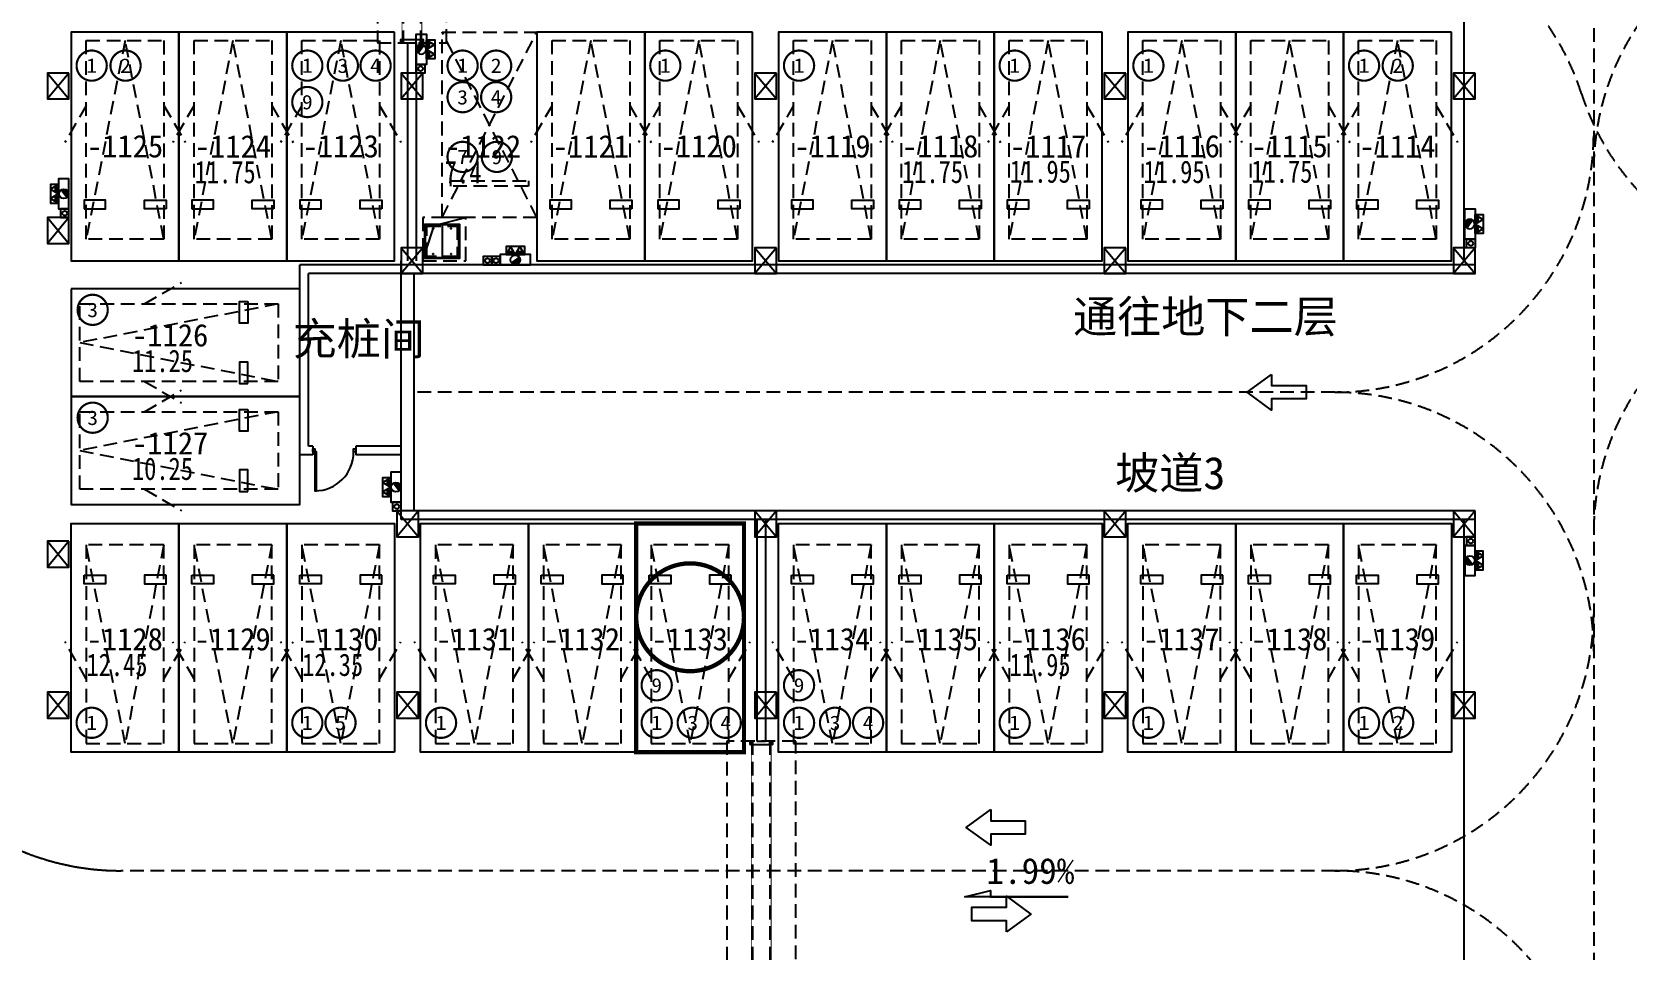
# Model space of a CAD drawing. Header units: millimetres. Extents: x 693907 to 1906102, y -24098 to 332602.
# Drawn here: x 835807 to 872791, y 257470 to 278753 of the extents above; entities that cross this region are included whole.
import ezdxf
from ezdxf.enums import TextEntityAlignment as Align

# ---------------------------------------------------------------- set-up
doc = ezdxf.new("R2010")
doc.units = ezdxf.units.MM
doc.header["$LTSCALE"] = 100
for name, pattern in [('A6-DK-B1F$0$$0$HIDDEN2', [4.7625, 3.175, -1.5875]), ('A6-DK-B1F$0$HIDDEN2', [4.7625, 3.175, -1.5875]), ('A6-DK-B1F$0$X-DK-BF1$0$X-DK-BF1$0$DK-WALL-B1F$0$HIDDEN2', [4.7625, 3.175, -1.5875]), ('A6-DK-JSJ-B1F$0$HIDDEN2', [4.7625, 3.175, -1.5875])]:
    doc.linetypes.add(name, pattern=pattern)
doc.layers.get('Defpoints').update_dxf_attribs({"color": 189})
for name, color, linetype in [('A-ROOM-IDEN', 31, 'Continuous'), ('A6-DK-B1F$0$$0$A-PRKG', 175, 'A6-DK-B1F$0$$0$HIDDEN2'), ('A6-DK-B1F$0$A-CONC', 30, 'Continuous'), ('A6-DK-B1F$0$A-DOOR', 190, 'Continuous'), ('A6-DK-B1F$0$A-PRKG', 175, 'A6-DK-B1F$0$HIDDEN2'), ('A6-DK-B1F$0$A-PRKG-SIGN', 252, 'Continuous'), ('A6-DK-B1F$0$A-TRACK', 77, 'A6-DK-B1F$0$HIDDEN2'), ('A6-DK-B1F$0$A-WALL', 2, 'Continuous'), ('A6-DK-B1F$0$X-DK-BF1$0$X-DK-BF1$0$DK-WALL-B1F$0$A-DOOR', 190, 'Continuous'), ('A6-DK-BG-B1F$0$A-DRAIN', 152, 'Continuous'), ('A6-DK-BG-B1F$0$A-STAIR', 142, 'Continuous'), ('A6-DK-JSJ-B1F$0$A-DRAIN', 152, 'Continuous'), ('A6-DK-JSJ-B1F$0$A-HOLE-FLOR', 242, 'Continuous'), ('A6-DK-JSJ-B1F$0$A-LOWER', 131, 'A6-DK-JSJ-B1F$0$HIDDEN2'), ('A6-DK-JSJ-B1F$0$X23-BF$0$A-HATCH', 251, 'Continuous'), ('A6-W-B1$0$S-WALL-S', 4, 'Continuous'), ('a_parking_number', 120, 'Continuous'), ('a_parking_price', 211, 'Continuous'), ('TP-DK-1(xhs)$0$P-J-DIM-L', 70, 'Continuous'), ('TP-DK-1(xhs)$0$P-X-L', 240, 'Continuous'), ('TP-DK-1(xhs)$0$P-X-M', 2, 'Continuous'), ('TP-DK-1(xhs)$0$P-X-X', 1, 'Continuous'), ('xref(dwg引用图层)', 7, 'Continuous'), ('留孔', 1, 'Continuous')]:
    doc.layers.add(name, color=color, linetype=linetype)
doc.layers.add('A6-W-B1$0$S-EDIT', color=241, linetype='Continuous', plot=False)
doc.layers.add('LVTRY', color=6, linetype='Continuous', lineweight=18)
doc.layers.add('PUB_TEXT', color=7, linetype='Continuous', lineweight=15)
doc.styles.add('-黑体', font='simhei.ttf')
doc.styles.add('A6-DK-BG-B1F$0$华文细黑', font='STXIHEI.TTF')
doc.styles.add('华文细黑', font='STXIHEI.TTF')
doc.styles.add('黑体', font='simhei.ttf', dxfattribs={"width": 0.8})

# ---------------------------------------------------------------- blocks, each defined once
blk = doc.blocks.new('*U419')
at = {"layer": 'A6-DK-JSJ-B1F$0$A-DRAIN'}
blk.add_lwpolyline([(50, 50), (50, 850), (850, 850), (850, 50)], close=True, dxfattribs=at)
at = {"layer": 'A6-DK-JSJ-B1F$0$A-HOLE-FLOR'}
blk.add_lwpolyline([(0, 0), (270, 817), (1000, 1000)], dxfattribs=at)
for points in [[(65, 835), (450, 835), (450, 65), (65, 65)], [(835, 835), (450, 835), (450, 65), (835, 65)]]:
    blk.add_lwpolyline(points, close=True, dxfattribs=at)
at = {"layer": 'A6-DK-JSJ-B1F$0$A-LOWER'}
for points in [[(0, 1000), (0, 0), (1000, 0), (1000, 1000), (0, 1000)], [(100, 100), (100, 800), (800, 800), (800, 100), (100, 100)]]:
    blk.add_lwpolyline(points, dxfattribs=at)
at = {"layer": 'A6-DK-JSJ-B1F$0$X23-BF$0$A-HATCH'}
blk.add_lwpolyline([(65, 65), (65, 835), (835, 835), (835, 65)], close=True, dxfattribs=at)
for centre in [(242, 745), (657, 745), (242, 155), (657, 155)]:
    blk.add_circle(centre, 8, dxfattribs=at)
blk = doc.blocks.new('A6-DK-JSJ-B1F')
at = {"layer": 'A6-DK-JSJ-B1F$0$A-LOWER'}
blk.add_blockref('*U419', (102650, 273450), dxfattribs=at)
blk = doc.blocks.new('TP-DK-1(xhs)$0$PG01.1')
at = {"color": 1}
for p, q in [((108, 187), (0, 0)), ((80, 72), (66, 58)), ((89, 72), (66, 48)), ((99, 72), (66, 39)), ((109, 72), (66, 29)), ((118, 72), (66, 20)), ((128, 72), (66, 10)), ((138, 72), (66, 0)), ((147, 72), (76, 0)), ((150, 65), (85, 0)), ((150, 56), (94, 0)), ((150, 46), (104, 0)), ((216, 0), (108, 187)), ((150, 36), (114, 0)), ((150, 27), (123, 0)), ((150, 17), (133, 0)), ((150, 8), (142, 0)), ((324, 187), (216, 0)), ((296, 72), (282, 58)), ((305, 72), (282, 48)), ((315, 72), (282, 39)), ((325, 72), (282, 29)), ((334, 72), (282, 20)), ((344, 72), (282, 10)), ((354, 72), (282, 0)), ((363, 72), (292, 0)), ((366, 65), (301, 0)), ((366, 56), (310, 0)), ((366, 46), (320, 0)), ((432, 0), (324, 187)), ((366, 36), (330, 0)), ((366, 27), (339, 0)), ((366, 17), (349, 0)), ((366, 8), (358, 0))]:
    blk.add_line(p, q, dxfattribs=at)
at = {"color": 2}
for p, q in [((0, 0), (216, 0)), ((216, 0), (432, 0))]:
    blk.add_line(p, q, dxfattribs=at)
at = {"color": 1}
for points in [[(0, 0), (436, 0), (436, 190), (0, 190)], [(66, 72), (150, 72), (150, 0), (66, 0)], [(282, 72), (366, 72), (366, 0), (282, 0)]]:
    blk.add_lwpolyline(points, close=True, dxfattribs=at)
blk = doc.blocks.new('TP-DK-1(xhs)$0$PG02.4')
blk.add_hatch(color=1).paths.add_polyline_path([(265, 48, 0.699012), (461, 120, 0.141488), (444, 179)])
at = {"color": 1}
blk.add_line((265, 48), (444, 179), dxfattribs=at)
blk.add_lwpolyline([(0, 0), (700, 0), (700, 240), (0, 240)], close=True, dxfattribs=at)
blk.add_circle((350, 120), 111, dxfattribs=at)
blk = doc.blocks.new('TP-DK-1(xhs)')
at = {"layer": 'TP-DK-1(xhs)$0$P-J-DIM-L', "color": 8, "true_color": 0x808080}
for points in [[(102500, 278000), (102700, 278000), (102700, 277800), (102500, 277800)], [(126850, 273950), (127050, 273950), (127050, 273750), (126850, 273750)], [(104250, 273350), (104250, 273550), (104050, 273550), (104050, 273350)], [(104450, 273350), (104450, 273550), (104250, 273550), (104250, 273350)], [(102150, 267850), (101950, 267850), (101950, 267650), (102150, 267650)], [(126850, 266850), (127050, 266850), (127050, 267050), (126850, 267050)]]:
    blk.add_lwpolyline(points, close=True, dxfattribs=at)
at = {"layer": 'TP-DK-1(xhs)$0$P-J-DIM-L', "color": 8, "true_color": 0x808080, "elevation": 0}
blk.add_lwpolyline([(94450, 274650), (94250, 274650), (94250, 274450), (94450, 274450)], close=True, dxfattribs=at)
at = {"layer": 'TP-DK-1(xhs)$0$P-X-L'}
for centre in [(102600, 277900), (94350, 274550, 0), (126950, 273850), (104150, 273450), (104350, 273450), (102050, 267750), (126950, 266950)]:
    blk.add_circle(centre, 55, dxfattribs=at)
at = {"layer": 'TP-DK-1(xhs)$0$P-X-M', "extrusion": (0, 0, -1), "zscale": -1, "rotation": 90}
for p in [(-102740, 278132), (-127050, 274082)]:
    blk.add_blockref('TP-DK-1(xhs)$0$PG01.1', p, dxfattribs=at)
at = {"layer": 'TP-DK-1(xhs)$0$P-X-M', "extrusion": (0, 0, -1), "xscale": -1, "zscale": -1}
for p, rotation in [((-94210, 274782, 0), 270), ((-101910, 267982), 270), ((-127050, 266718), 90)]:
    blk.add_blockref('TP-DK-1(xhs)$0$PG01.1', p, dxfattribs=dict(at, rotation=rotation))
blk.add_blockref('TP-DK-1(xhs)$0$PG01.1', (-104582, 273590), dxfattribs=at)
at = {"layer": 'TP-DK-1(xhs)$0$P-X-X', "xscale": -1, "rotation": 270}
for p in [(102500, 278000), (126810, 273950)]:
    blk.add_blockref('TP-DK-1(xhs)$0$PG02.4', p, dxfattribs=at)
at = {"layer": 'TP-DK-1(xhs)$0$P-X-X'}
for p, rotation in [((94450, 274650, 0), 90), ((102150, 267850), 90), ((126810, 266850), 270)]:
    blk.add_blockref('TP-DK-1(xhs)$0$PG02.4', p, dxfattribs=dict(at, rotation=rotation))
blk.add_blockref('TP-DK-1(xhs)$0$PG02.4', (104450, 273350), dxfattribs=at)
blk = doc.blocks.new('A6-W-B1$0$Z-2')
at = {"layer": 'A6-W-B1$0$S-EDIT'}
for p, q in [((72869, 44139), (73369, 43539)), ((73369, 44139), (72869, 43539))]:
    blk.add_line(p, q, dxfattribs=at)
at = {"layer": 'A6-W-B1$0$S-WALL-S', "color": 0, "linetype": 'ByBlock', "lineweight": -2}
blk.add_lwpolyline([(73369, 44139), (72869, 44139), (72869, 43539), (73369, 43539), (73369, 44139)], dxfattribs=at)
blk = doc.blocks.new('A6-W-B1', base_point=(85957, 40190))
at = {"layer": 'A6-W-B1$0$S-WALL-S'}
for p in [(107038, 273850, 0), (115238, 273850), (123438, 273850), (131538, 273850), (139638, 273850), (107038, 270500, 0), (115238, 269800), (123438, 269800), (131538, 269800), (139638, 269800), (115138, 263700), (123438, 263700), (131538, 263700), (139638, 263700), (107038, 263000), (107038, 259500, 0), (115138, 259500), (123438, 259500), (131538, 259500), (139638, 259500)]:
    blk.add_blockref('A6-W-B1$0$Z-2', p, dxfattribs=at)
blk = doc.blocks.new('A6-DK-BG-B1F$0$A-DRAIN-INDEX')
blk.add_lwpolyline([(300, 0), (0, 0), (-300, 0), (-500, 0), (-300, 50), (-300, 0)], close=True)
at = {"style": 'A6-DK-BG-B1F$0$华文细黑'}
blk.add_attdef('坡度', text='', height=250, dxfattribs=at).set_placement((0, 100), align=Align.CENTER)
blk = doc.blocks.new('A6-DK-BG-B1F')
at = {"layer": 'A6-DK-BG-B1F$0$A-STAIR'}
for p, q in [((126800, 273450), (126800, 293700)), ((126800, 249700), (126800, 267450))]:
    blk.add_line(p, q, dxfattribs=at)
at = {"layer": 'A6-DK-BG-B1F$0$A-DRAIN'}
ref = blk.add_blockref('A6-DK-BG-B1F$0$A-DRAIN-INDEX', (116716, 258705), dxfattribs=dict(at, xscale=3, yscale=3, zscale=3))
ref.add_attrib('坡度', '1.99%', dxfattribs={"layer": '0', "height": 600, "style": 'A6-DK-BG-B1F$0$华文细黑'}).set_placement((116740, 259005), align=Align.CENTER)
blk = doc.blocks.new('A6-DK-B1F$0$A$C48A675EB')
at = {"layer": 'A6-DK-B1F$0$A-TRACK', "linetype": 'ByBlock'}
blk.add_lwpolyline([(1047, -516), (1047, -195), (50, -195), (50, 195), (1047, 195), (1047, 517), (1759, 0)], close=True, dxfattribs=at)
blk = doc.blocks.new('A6-DK-B1F$0$gsethsergtyf')
at = {"layer": 'A6-DK-B1F$0$A-TRACK'}
for p, q in [((129800, 291700), (129800, 252950)), ((123800, 270400), (102450, 270400)), ((123805, 259310), (95650, 259310))]:
    blk.add_line(p, q, dxfattribs=at)
for centre, start, end in [((95650, 275500), 90, 180), ((123800, 275500), 17.708, 90), ((135800, 275550), 90, 180), ((135231, 279150), 197.708, 270), ((123800, 276400), 270, 0), ((135800, 267150), 90, 180), ((123800, 264400), 0, 90), ((95650, 265310), 180, 270), ((123800, 265310), 270, 0), ((95650, 265310), 210.0551, 270), ((123805, 253310), 358.2809, 90)]:
    blk.add_arc(centre, 6000, start, end, dxfattribs=at)
at = {"layer": 'A6-DK-B1F$0$A-TRACK', "linetype": 'ByBlock', "xscale": 0.8, "yscale": 0.8, "zscale": 0.8, "rotation": 180}
for p in [(123170, 270400), (116658, 260314, 0)]:
    blk.add_blockref('A6-DK-B1F$0$A$C48A675EB', p, dxfattribs=at)
at = {"layer": 'A6-DK-B1F$0$A-TRACK', "linetype": 'ByBlock', "xscale": 0.8, "yscale": 0.8, "zscale": 0.8}
blk.add_blockref('A6-DK-B1F$0$A$C48A675EB', (115345, 258306, 0), dxfattribs=at)
at = {"layer": 'A-ROOM-IDEN', "style": '华文细黑'}
blk.add_text('通往地下二层', height=750, dxfattribs=at).set_placement((120797, 271780, 0), align=Align.CENTER)
blk = doc.blocks.new('A6-DK-B1F$0$标准车位')
blk.add_lwpolyline([(350, 4600), (1250, 0), (2150, 4600)])
blk.add_lwpolyline([(350, 4600), (2150, 4600), (2150, 0), (350, 0)], close=True)
at = {"layer": 'A6-DK-B1F$0$A-PRKG-SIGN'}
for points in [[(0, -200), (2500, -200), (2500, 5100), (0, 5100)], [(300, 3900), (800, 3900), (800, 3700), (300, 3700)], [(2200, 3900), (1700, 3900), (1700, 3700), (2200, 3700)]]:
    blk.add_lwpolyline(points, close=True, dxfattribs=at)
at = {"layer": 'Defpoints', "color": 8, "linetype": 'A6-DK-B1F$0$HIDDEN2', "extrusion": (-5.18032e-09, 4.96178e-22, 1), "elevation": 0}
for points in [[(350, 1500), (-145, 2357)], [(2150, 1500), (2645, 2357)]]:
    blk.add_lwpolyline(points, dxfattribs=at)
blk = doc.blocks.new('*U446')
at = {"layer": 'A6-DK-B1F$0$X-DK-BF1$0$X-DK-BF1$0$DK-WALL-B1F$0$A-DOOR', "linetype": 'A6-DK-B1F$0$X-DK-BF1$0$X-DK-BF1$0$DK-WALL-B1F$0$HIDDEN2'}
for p, q in [((-200, 6000), (-200, 0)), ((200, 6000), (200, 0))]:
    blk.add_line(p, q, dxfattribs=at)
blk.add_lwpolyline([(-800, 0), (800, 0), (800, 6000), (-800, 6000), (-800, 0)], close=True, dxfattribs=at)
at = {"layer": 'A6-DK-B1F$0$X-DK-BF1$0$X-DK-BF1$0$DK-WALL-B1F$0$A-DOOR'}
for points in [[(-208, 5935), (-210, 5935), (-210, 5925), (-200, 5925), (-200, 6000), (-260, 6000), (-260, 5925), (-250, 5925), (-250, 5935), (-252, 5935), (-252, 5927), (-258, 5927), (-258, 5998), (-202, 5998), (-202, 5927), (-208, 5927)], [(208, 5935), (210, 5935), (210, 5925), (200, 5925), (200, 6000), (260, 6000), (260, 5925), (250, 5925), (250, 5935), (252, 5935), (252, 5927), (258, 5927), (258, 5998), (202, 5998), (202, 5927), (208, 5927)], [(-208, 65), (-210, 65), (-210, 75), (-200, 75), (-200, 0), (-260, 0), (-260, 75), (-250, 75), (-250, 65), (-252, 65), (-252, 73), (-258, 73), (-258, 2), (-202, 2), (-202, 73), (-208, 73)], [(208, 65), (210, 65), (210, 75), (200, 75), (200, 0), (260, 0), (260, 75), (250, 75), (250, 65), (252, 65), (252, 73), (258, 73), (258, 2), (202, 2), (202, 73), (208, 73)]]:
    blk.add_lwpolyline(points, close=True, dxfattribs=at)
at = {"layer": 'A6-DK-B1F$0$X-DK-BF1$0$X-DK-BF1$0$DK-WALL-B1F$0$A-DOOR', "linetype": 'A6-DK-B1F$0$X-DK-BF1$0$X-DK-BF1$0$DK-WALL-B1F$0$HIDDEN2', "const_width": 20}
for points in [[(-230, 5998), (-230, 2)], [(230, 5998), (230, 2)]]:
    blk.add_lwpolyline(points, dxfattribs=at)
at = {"layer": 'A6-DK-B1F$0$X-DK-BF1$0$X-DK-BF1$0$DK-WALL-B1F$0$A-DOOR'}
for points in [[(-200, 5925), (200, 5925)], [(-200, 75), (200, 75)]]:
    blk.add_lwpolyline(points, dxfattribs=at)
blk = doc.blocks.new('A6-DK-B1F$0$$0$A$C46FA2BC5')
at = {"layer": 'A6-DK-B1F$0$$0$A-PRKG', "color": 6, "linetype": 'ByBlock'}
blk.add_lwpolyline([(-2200, 0), (0, 0), (0, -4300), (-2200, -4300)], close=True, dxfattribs=at)
at = {"layer": 'A6-DK-B1F$0$$0$A-PRKG', "color": 6}
for points in [[(0, -4300), (-2200, 0)], [(-2200, -4300), (0, 0)]]:
    blk.add_lwpolyline(points, dxfattribs=at)
blk.add_lwpolyline([(-2000, -3450), (-200, -3450), (-200, -3570), (-2000, -3570)], close=True, dxfattribs=at)
blk = doc.blocks.new('*U450')
at = {"color": 0, "linetype": 'ByBlock', "lineweight": -2}
for points in [[(35, 1000), (35, 950), (-35, 950), (-35, 1000)], [(35, 50), (35, 0), (-35, 0), (-35, 50)], [(935, 85), (35, 85), (35, 50), (935, 50)]]:
    blk.add_lwpolyline(points, close=True, dxfattribs=at)
blk.add_arc((35, 50), 900, 360, 90, dxfattribs=at)

msp = doc.modelspace()

# ---------------------------------------------------------------- linework, layer by layer
at = {"layer": 'A6-DK-B1F$0$A-CONC'}
for p, q in [((844366.9, 267450), (844366.9, 273450)), ((869266.9, 273150), (869266.9, 273450)), ((844666.9, 267650), (844666.9, 273150))]:
    msp.add_line(p, q, dxfattribs=at)
at = {"layer": 'A6-DK-B1F$0$A-WALL'}
for p, q in [((844516.9, 278500, 0), (844516.9, 273450, 0)), ((844516.9, 278500, 0), (844716.9, 278500, 0)), ((844716.9, 278500, 0), (844716.9, 273450, 0)), ((869266.9, 273350), (842016.9, 273350)), ((842016.9, 268950.5), (842016.9, 273350, 0)), ((869266.9, 273150), (842216.9, 273150, 0)), ((842216.9, 269150.5), (842216.9, 273150, 0)), ((842316.9, 268950.5), (842016.9, 268950.5)), ((842316.9, 269150.5), (842216.9, 269150.5)), ((842316.9, 269150.5), (842316.9, 268950.5)), ((844366.9, 269150.5), (843316.9, 269150.5)), ((843316.9, 269150.5), (843316.9, 268950.5)), ((844366.9, 268950.5), (843316.9, 268950.5)), ((869266.9, 267450), (844366.9, 267450)), ((869266.9, 267650), (844666.9, 267650)), ((852616.9, 267450), (852616.9, 262310, 0)), ((852816.9, 267450), (852816.9, 262310, 0)), ((852616.9, 262310, 0), (852816.9, 262310, 0))]:
    msp.add_line(p, q, dxfattribs=at)
at = {"layer": 'LVTRY', "color": 6, "const_width": 50}
for points in [[(837542.6, 277971.2, 1), (836842.6, 277971.2, 1)], [(838327.9, 277971.2, 1), (837627.9, 277971.2, 1)], [(842542.6, 277971.2, 1), (841842.6, 277971.2, 1)], [(843366.3, 277971.2, 1), (842666.3, 277971.2, 1)], [(844125.2, 277971.2, 1), (843425.2, 277971.2, 1)], [(846142.6, 277971.2, 1), (845442.6, 277971.2, 1)], [(846920.8, 277971.2, 1), (846220.8, 277971.2, 1)], [(850842.6, 277971.2, 1), (850142.6, 277971.2, 1)], [(853942.6, 277971.2, 1), (853242.6, 277971.2, 1)], [(858942.6, 277971.2, 1), (858242.6, 277971.2, 1)], [(862042.6, 277971.2, 1), (861342.6, 277971.2, 1)], [(867042.6, 277971.2, 1), (866342.6, 277971.2, 1)], [(867823.3, 277971.2, 1), (867123.3, 277971.2, 1)], [(842542.6, 277127.2, 1), (841842.6, 277127.2, 1)], [(846142.6, 277239.8, 1), (845442.6, 277239.8, 1)], [(846920.8, 277239.8, 1), (846220.8, 277239.8, 1)], [(846142.6, 275855.7, 1), (845442.6, 275855.7, 1)], [(846936.7, 275855.7, 1), (846236.7, 275855.7, 1)], [(837565.6, 272310.3, 1), (836865.6, 272310.3, 1)], [(837565.6, 269810.3, 1), (836865.6, 269810.3, 1)], [(850642.6, 263609.2, 1), (849942.6, 263609.2, 1)], [(853942.6, 263609.2, 1), (853242.6, 263609.2, 1)], [(837542.6, 262738.8, 1), (836842.6, 262738.8, 1)], [(842542.6, 262738.8, 1), (841842.6, 262738.8, 1)], [(843311.9, 262738.8, 1), (842611.9, 262738.8, 1)], [(845642.6, 262738.8, 1), (844942.6, 262738.8, 1)], [(850642.6, 262738.8, 1), (849942.6, 262738.8, 1)], [(851477.8, 262738.8, 1), (850777.8, 262738.8, 1)], [(852244, 262738.8, 1), (851544, 262738.8, 1)], [(853942.6, 262738.8, 1), (853242.6, 262738.8, 1)], [(854777.8, 262738.8, 1), (854077.8, 262738.8, 1)], [(855544, 262738.8, 1), (854844, 262738.8, 1)], [(858942.6, 262738.8, 1), (858242.6, 262738.8, 1)], [(862042.6, 262738.8, 1), (861342.6, 262738.8, 1)], [(867042.6, 262738.8, 1), (866342.6, 262738.8, 1)], [(867833.5, 262738.8, 1), (867133.5, 262738.8, 1)]]:
    msp.add_lwpolyline(points, format="xyb", close=True, dxfattribs=at)
at = {"layer": '留孔', "const_width": 100, "elevation": 0}
msp.add_lwpolyline([(849816.9, 267360), (852316.9, 267360), (852316.9, 262060), (849816.9, 262060)], close=True, dxfattribs=at)
msp.add_lwpolyline([(852316.9, 265183.9, 1), (849816.9, 265183.9, 1), (852316.9, 265183.9, 1)], format="xyb", dxfattribs=at)

# ---------------------------------------------------------------- block references
msp.add_blockref('A6-DK-B1F$0$gsethsergtyf', (742216.9, 0))
at = {"layer": 'A6-DK-B1F$0$A-DOOR', "rotation": 270}
msp.add_blockref('*U450', (842316.9, 269050.5), dxfattribs=at)
at = {"layer": 'A6-DK-B1F$0$A-PRKG', "linetype": 'ByBlock', "extrusion": (5.18032e-09, -4.99294e-22, -1), "xscale": -1, "zscale": -1, "rotation": 180}
for p in [(-839216.9, 278550, 0), (-841716.9, 278550, 0), (-844216.9, 278550, 0), (-850016.9, 278550, 0), (-852516.9, 278550, 0), (-855616.9, 278550, 0), (-858116.9, 278550, 0), (-860616.9, 278550, 0), (-863716.9, 278550, 0), (-866216.9, 278550, 0), (-868716.9, 278550, 0)]:
    msp.add_blockref('A6-DK-B1F$0$标准车位', p, dxfattribs=at)
at = {"layer": 'A6-DK-B1F$0$A-PRKG'}
msp.add_blockref('A6-DK-B1F$0$$0$A$C46FA2BC5', (847516.9, 278750, 0), dxfattribs=at)
at = {"layer": 'A6-DK-B1F$0$A-PRKG', "linetype": 'ByBlock', "extrusion": (4.97963e-22, 5.18032e-09, -1), "xscale": -1, "zscale": -1, "rotation": 90}
for p in [(-836916.9, 272800, 0), (-836916.9, 270300, 0)]:
    msp.add_blockref('A6-DK-B1F$0$标准车位', p, dxfattribs=at)
at = {"layer": 'A6-DK-B1F$0$A-PRKG', "linetype": 'ByBlock', "extrusion": (5.18032e-09, 4.99113e-22, -1), "zscale": -1}
for p in [(-839216.9, 262260, 0), (-841716.9, 262260, 0), (-844216.9, 262260, 0), (-847316.9, 262260, 0), (-849816.9, 262260, 0), (-852316.9, 262260, 0), (-855616.9, 262260, 0), (-858116.9, 262260, 0), (-860616.9, 262260, 0), (-863716.9, 262260, 0), (-866216.9, 262260, 0), (-868716.9, 262260, 0)]:
    msp.add_blockref('A6-DK-B1F$0$标准车位', p, dxfattribs=at)
at = {"layer": 'A6-DK-B1F$0$X-DK-BF1$0$X-DK-BF1$0$DK-WALL-B1F$0$A-DOOR', "extrusion": (5.64264e-07, 2.24287e-21, 1)}
for p in [(844616.9, 278500, 0.5), (852716.9, 256310, 0.5)]:
    msp.add_blockref('*U446', p, dxfattribs=at)
at = {"layer": 'xref(dwg引用图层)'}
for name in ['A6-W-B1', 'A6-DK-JSJ-B1F', 'TP-DK-1(xhs)', 'A6-DK-BG-B1F']:
    msp.add_blockref(name, (742216.9, 0), dxfattribs=at)

# ---------------------------------------------------------------- texts
at = {"layer": 'A-ROOM-IDEN', "style": '华文细黑'}
for s, p in [('充桩间', (843385.4, 271263.8)), ('坡道3', (862199, 268153.3))]:
    msp.add_text(s, height=750, dxfattribs=at).set_placement(p, align=Align.CENTER)
at = {"layer": 'a_parking_number', "style": '华文细黑'}
for s, p in [('-1125', (837966.9, 276100, 0)), ('-1124', (840466.9, 276100, 0)), ('-1123', (842966.9, 276100, 0)), ('-1122', (846266.9, 276100, 0)), ('-1121', (848766.9, 276100, 0)), ('-1120', (851266.9, 276100, 0)), ('-1119', (854366.9, 276100, 0)), ('-1118', (856866.9, 276100, 0)), ('-1117', (859366.9, 276100, 0)), ('-1116', (862466.9, 276100)), ('-1115', (864966.9, 276100)), ('-1114', (867466.9, 276100)), ('-1126', (839013.2, 271717.8, 0)), ('-1127', (839013.2, 269217.8, 0)), ('-1128', (837959.1, 264674.1, 0)), ('-1129', (840459.1, 264674.1, 0)), ('-1130', (842959.1, 264674.1, 0)), ('-1131', (846059.1, 264674.1, 0)), ('-1132', (848559.1, 264674.1, 0)), ('-1133', (851059.1, 264674.1, 0)), ('-1134', (854359.1, 264674.1, 0)), ('-1135', (856859.1, 264674.1, 0)), ('-1136', (859359.1, 264674.1, 0)), ('-1137', (862459.1, 264674.1, 0)), ('-1138', (864959.1, 264674.1, 0)), ('-1139', (867459.1, 264674.1, 0))]:
    msp.add_text(s, height=520, dxfattribs=at).set_placement(p, align=Align.MIDDLE)
at = {"layer": 'a_parking_price', "style": '黑体', "width": 0.8}
for s, p in [('11.75', (839580, 275243.8)), ('7.4', (845380, 275243.8)), ('11.75', (855980, 275250.1)), ('11.95', (858480, 275256.4)), ('11.95', (861580, 275250.1)), ('11.75', (864080, 275256.4)), ('11.25', (838126.4, 270867.9)), ('10.25', (838126.4, 268367.9)), ('12.45', (837072.2, 263824.2)), ('12.35', (842072.2, 263824.2)), ('11.95', (858472.2, 263824.2))]:
    msp.add_text(s, height=520, dxfattribs=at).set_placement(p)
at = {"layer": 'PUB_TEXT', "color": 6, "style": '-黑体'}
for s, width, p, p2 in [('1', 1.065055, (837064.3, 277804.9), (837320.9, 277804.9)), ('2', 1.048503, (837851.6, 277803.4), (838104.2, 277803.4)), ('1', 1.065055, (842064.3, 277804.9), (842320.9, 277804.9)), ('3', 1.032317, (842891.9, 277802), (843140.6, 277802)), ('4', 1.048503, (843648.9, 277803.4), (843901.5, 277803.4)), ('1', 1.065055, (845664.3, 277804.9), (845920.9, 277804.9)), ('2', 1.048503, (846444.6, 277803.4), (846697.1, 277803.4)), ('1', 1.065055, (850364.3, 277804.9), (850620.9, 277804.9)), ('1', 1.065055, (853464.3, 277804.9), (853720.9, 277804.9)), ('1', 1.065055, (858464.3, 277804.9), (858720.9, 277804.9)), ('1', 1.065055, (861564.3, 277804.9), (861820.9, 277804.9)), ('1', 1.065055, (866564.3, 277804.9), (866820.9, 277804.9)), ('2', 1.048503, (867347.1, 277803.4), (867599.6, 277803.4)), ('3', 1.032317, (845668.3, 277070.6), (845917, 277070.6)), ('4', 1.048503, (846444.6, 277072), (846697.1, 277072)), ('9', 1.032317, (842068.3, 276957.9), (842317, 276957.9)), ('7', 1.048503, (845666.3, 275687.9), (845918.9, 275687.9)), ('9', 1.032317, (846462.4, 275686.4), (846711.1, 275686.4)), ('3', 1.032317, (837091.3, 272141), (837339.9, 272141)), ('3', 1.032317, (837091.3, 269641), (837339.9, 269641)), ('9', 1.032317, (850168.3, 263440), (850417, 263440)), ('9', 1.032317, (853468.3, 263440), (853717, 263440)), ('1', 1.065055, (837064.3, 262572.5), (837320.9, 262572.5)), ('1', 1.065055, (842064.3, 262572.5), (842320.9, 262572.5)), ('5', 1.048503, (842835.6, 262571), (843088.2, 262571)), ('1', 1.065055, (845164.3, 262572.5), (845420.9, 262572.5)), ('1', 1.065055, (850164.3, 262572.5), (850420.9, 262572.5)), ('3', 1.032317, (851003.5, 262569.6), (851252.1, 262569.6)), ('4', 1.048503, (851767.8, 262571), (852020.3, 262571)), ('1', 1.065055, (853464.3, 262572.5), (853720.9, 262572.5)), ('3', 1.032317, (854303.5, 262569.6), (854552.1, 262569.6)), ('4', 1.048503, (855067.8, 262571), (855320.3, 262571)), ('1', 1.065055, (858464.3, 262572.5), (858720.9, 262572.5)), ('1', 1.065055, (861564.3, 262572.5), (861820.9, 262572.5)), ('1', 1.065055, (866564.3, 262572.5), (866820.9, 262572.5)), ('2', 1.048503, (867357.2, 262571), (867609.7, 262571))]:
    msp.add_text(s, height=335, dxfattribs=dict(at, width=width)).set_placement(p, p2, align=Align.FIT)

doc.saveas('drawing.dxf')
